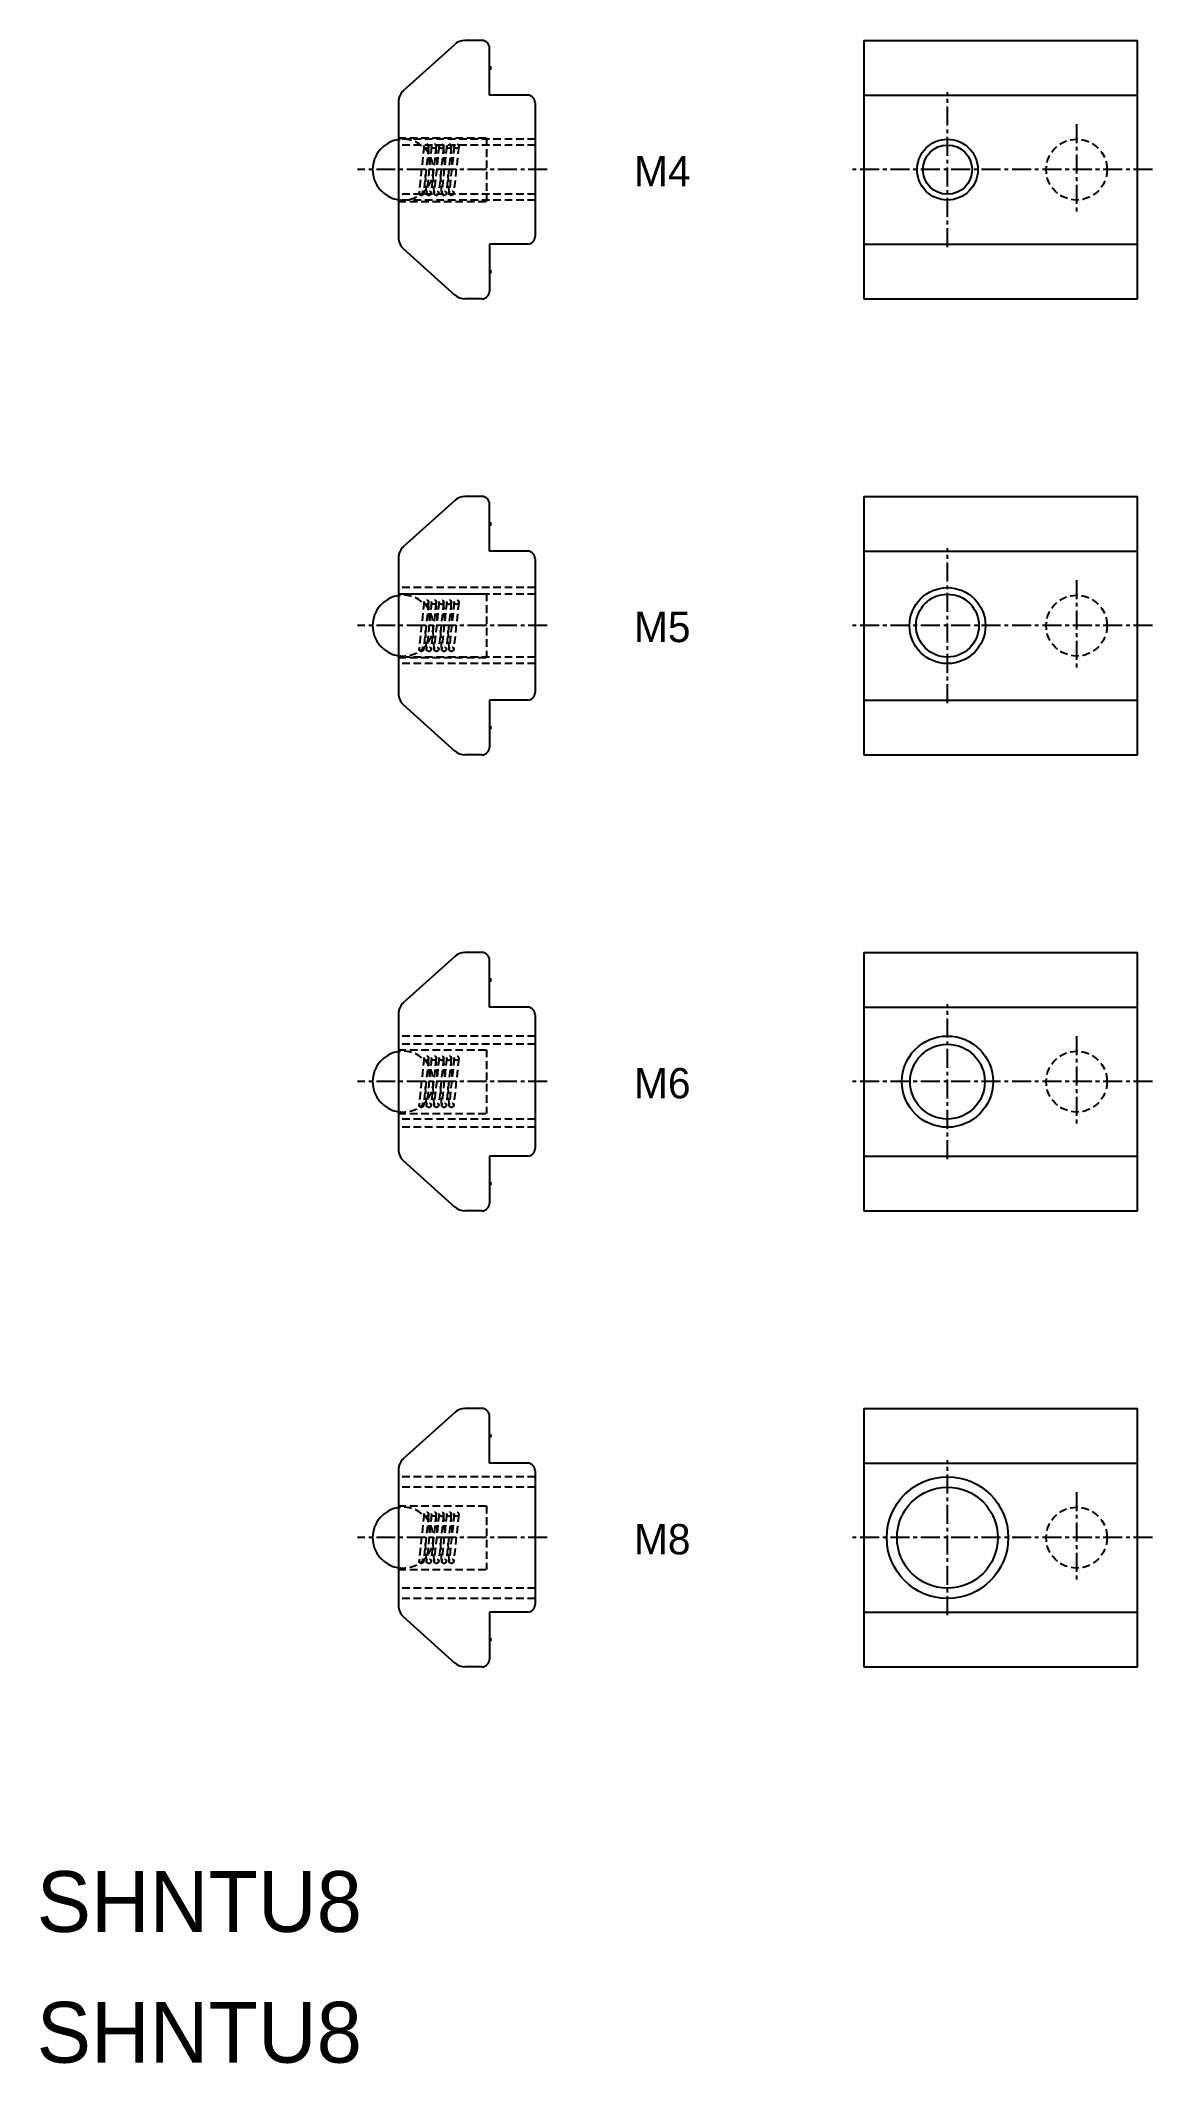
# Model space of a CAD drawing. Extents: x 0 to 73, y 0 to 133.
import ezdxf
from ezdxf.enums import TextEntityAlignment as Align

# ---------------------------------------------------------------- set-up
doc = ezdxf.new("R2010")
doc.units = 0
doc.header["$MEASUREMENT"] = 0
doc.linetypes.add('CENTER', pattern=[2, 1.25, -0.25, 0.25, -0.25])
doc.linetypes.add('DASHED', pattern=[0.75, 0.5, -0.25])
doc.layers.get('0').update_dxf_attribs({"linetype": 'CONTINUOUS'})
doc.layers.add('CENTER', color=1, linetype='CENTER')

msp = doc.modelspace()

# ---------------------------------------------------------------- linework, layer by layer
at = {"color": 7, "linetype": 'Continuous'}
for p, q in [((24.13, 129.74), (27.51, 132.78)), ((29.3, 133.04), (28.18, 133.04)), ((29.8, 129.44), (29.8, 132.54)), ((54.44, 133.04), (54.44, 116.04)), ((54.44, 133.04), (72.44, 133.04)), ((72.44, 116.04), (72.44, 133.04)), ((32.3, 129.44), (29.8, 129.44)), ((54.44, 129.44), (72.44, 129.44)), ((23.8, 128.99), (23.8, 120.08)), ((32.8, 128.94), (32.8, 120.14)), ((24.13, 119.34), (27.51, 116.29)), ((32.3, 119.64), (29.8, 119.64)), ((29.8, 119.64), (29.8, 116.54)), ((54.44, 119.64), (72.44, 119.64)), ((29.3, 116.04), (28.18, 116.04)), ((54.44, 116.04), (72.44, 116.04)), ((24.13, 99.74), (27.51, 102.78)), ((29.3, 103.04), (28.18, 103.04)), ((29.8, 99.44), (29.8, 102.54)), ((54.44, 103.04), (54.44, 86.04)), ((54.44, 103.04), (72.44, 103.04)), ((72.44, 86.04), (72.44, 103.04)), ((23.8, 98.99), (23.8, 90.08)), ((32.3, 99.44), (29.8, 99.44)), ((32.8, 98.94), (32.8, 90.14)), ((54.44, 99.44), (72.44, 99.44)), ((24.13, 89.34), (27.51, 86.29)), ((32.3, 89.64), (29.8, 89.64)), ((29.8, 89.64), (29.8, 86.54)), ((54.44, 89.64), (72.44, 89.64)), ((29.3, 86.04), (28.18, 86.04)), ((54.44, 86.04), (72.44, 86.04)), ((24.13, 69.74), (27.51, 72.78)), ((29.3, 73.04), (28.18, 73.04)), ((29.8, 69.44), (29.8, 72.54)), ((54.44, 73.04), (54.44, 56.04)), ((54.44, 73.04), (72.44, 73.04)), ((72.44, 56.04), (72.44, 73.04)), ((32.3, 69.44), (29.8, 69.44)), ((54.44, 69.44), (72.44, 69.44)), ((23.8, 68.99), (23.8, 60.08)), ((32.8, 68.94), (32.8, 60.14)), ((24.13, 59.34), (27.51, 56.29)), ((32.3, 59.64), (29.8, 59.64)), ((29.8, 59.64), (29.8, 56.54)), ((54.44, 59.64), (72.44, 59.64)), ((29.3, 56.04), (28.18, 56.04)), ((54.44, 56.04), (72.44, 56.04)), ((24.13, 39.74), (27.51, 42.78)), ((29.3, 43.04), (28.18, 43.04)), ((54.44, 43.04), (54.44, 26.04)), ((54.44, 43.04), (72.44, 43.04)), ((72.44, 26.04), (72.44, 43.04)), ((29.8, 39.44), (29.8, 42.54)), ((23.8, 38.99), (23.8, 30.08)), ((32.3, 39.44), (29.8, 39.44)), ((32.8, 38.94), (32.8, 30.14)), ((54.44, 39.44), (72.44, 39.44)), ((24.13, 29.34), (27.51, 26.29)), ((32.3, 29.64), (29.8, 29.64)), ((29.8, 29.64), (29.8, 26.54)), ((54.44, 29.64), (72.44, 29.64)), ((29.3, 26.04), (28.18, 26.04)), ((54.44, 26.04), (72.44, 26.04))]:
    msp.add_line(p, q, dxfattribs=at)
at = {"color": 3, "linetype": 'DASHED'}
for p, q in [((23.8, 126.64), (29.6, 126.64)), ((32.8, 126.54), (23.8, 126.54)), ((29.6, 126.64), (29.6, 122.44)), ((32.8, 126.16), (23.8, 126.16)), ((25.49, 126.1), (25.16, 123)), ((25.79, 126.07), (25.46, 122.97)), ((25.99, 126.1), (25.66, 123)), ((25.85, 124.87), (25.79, 126.1)), ((26.28, 126.07), (25.95, 122.97)), ((26.48, 126.1), (26.15, 123)), ((26.35, 124.87), (26.29, 126.1)), ((26.78, 126.07), (26.45, 122.97)), ((26.98, 126.1), (26.65, 123)), ((26.85, 124.87), (26.78, 126.1)), ((27.28, 126.07), (26.95, 122.97)), ((27.48, 126.1), (27.14, 123)), ((27.34, 124.87), (27.28, 126.1)), ((27.77, 126.07), (27.44, 122.97)), ((25.66, 122.98), (25.59, 124.21)), ((26.15, 122.98), (26.09, 124.21)), ((26.65, 122.98), (26.58, 124.21)), ((27.14, 122.98), (27.08, 124.21)), ((32.8, 122.92), (23.8, 122.92)), ((32.8, 122.54), (23.8, 122.54)), ((23.8, 122.44), (29.6, 122.44)), ((32.8, 97.04), (23.8, 97.04)), ((23.8, 96.64), (29.6, 96.64)), ((32.8, 96.6), (23.8, 96.6)), ((25.49, 96.1), (25.16, 93)), ((25.79, 96.07), (25.46, 92.97)), ((25.99, 96.1), (25.66, 93)), ((25.85, 94.87), (25.79, 96.1)), ((26.28, 96.07), (25.95, 92.97)), ((26.48, 96.1), (26.15, 93)), ((26.35, 94.87), (26.29, 96.1)), ((26.78, 96.07), (26.45, 92.97)), ((26.98, 96.1), (26.65, 93)), ((26.85, 94.87), (26.78, 96.1)), ((27.28, 96.07), (26.95, 92.97)), ((27.48, 96.1), (27.14, 93)), ((27.34, 94.87), (27.28, 96.1)), ((27.77, 96.07), (27.44, 92.97)), ((29.6, 96.64), (29.6, 92.44)), ((25.66, 92.98), (25.59, 94.21)), ((26.15, 92.98), (26.09, 94.21)), ((26.65, 92.98), (26.58, 94.21)), ((27.14, 92.98), (27.08, 94.21)), ((32.8, 92.47), (23.8, 92.47)), ((23.8, 92.44), (29.6, 92.44)), ((32.8, 92.04), (23.8, 92.04)), ((32.8, 67.54), (23.8, 67.54)), ((32.8, 67), (23.8, 67)), ((23.8, 66.64), (29.6, 66.64)), ((29.6, 66.64), (29.6, 62.44)), ((25.49, 66.1), (25.16, 63)), ((25.79, 66.07), (25.46, 62.97)), ((25.99, 66.1), (25.66, 63)), ((25.85, 64.87), (25.79, 66.1)), ((26.28, 66.07), (25.95, 62.97)), ((26.48, 66.1), (26.15, 63)), ((26.35, 64.87), (26.29, 66.1)), ((26.78, 66.07), (26.45, 62.97)), ((26.98, 66.1), (26.65, 63)), ((26.85, 64.87), (26.78, 66.1)), ((27.28, 66.07), (26.95, 62.97)), ((27.48, 66.1), (27.14, 63)), ((27.34, 64.87), (27.28, 66.1)), ((27.77, 66.07), (27.44, 62.97)), ((25.66, 62.98), (25.59, 64.21)), ((26.15, 62.98), (26.09, 64.21)), ((26.65, 62.98), (26.58, 64.21)), ((27.14, 62.98), (27.08, 64.21)), ((23.8, 62.44), (29.6, 62.44)), ((32.8, 62.08), (23.8, 62.08)), ((32.8, 61.54), (23.8, 61.54)), ((32.8, 38.54), (23.8, 38.54)), ((32.8, 37.86), (23.8, 37.86)), ((23.8, 36.64), (29.6, 36.64)), ((25.49, 36.1), (25.16, 33)), ((25.79, 36.07), (25.46, 32.97)), ((25.99, 36.1), (25.66, 33)), ((25.85, 34.87), (25.79, 36.1)), ((26.28, 36.07), (25.95, 32.97)), ((26.48, 36.1), (26.15, 33)), ((26.35, 34.87), (26.29, 36.1)), ((26.78, 36.07), (26.45, 32.97)), ((26.98, 36.1), (26.65, 33)), ((26.85, 34.87), (26.78, 36.1)), ((27.28, 36.07), (26.95, 32.97)), ((27.48, 36.1), (27.14, 33)), ((27.34, 34.87), (27.28, 36.1)), ((27.77, 36.07), (27.44, 32.97)), ((29.6, 36.64), (29.6, 32.44)), ((25.66, 32.98), (25.59, 34.21)), ((26.15, 32.98), (26.09, 34.21)), ((26.65, 32.98), (26.58, 34.21)), ((27.14, 32.98), (27.08, 34.21)), ((23.8, 32.44), (29.6, 32.44)), ((32.8, 31.21), (23.8, 31.21)), ((32.8, 30.54), (23.8, 30.54))]:
    msp.add_line(p, q, dxfattribs=at)
at = {"color": 3, "linetype": 'Continuous'}
for centre, radius in [((59.94, 124.54), 2), ((59.94, 94.54), 2.5), ((59.94, 64.54), 3), ((59.94, 34.54), 4)]:
    msp.add_circle(centre, radius, dxfattribs=at)
at = {"color": 3, "linetype": 'DASHED'}
for centre, radius in [((68.44, 124.54), 2), ((25.64, 126.09), 0.15), ((26.14, 126.09), 0.15), ((26.63, 126.09), 0.15), ((27.13, 126.09), 0.15), ((27.62, 126.09), 0.15), ((25.31, 122.99), 0.15), ((25.8, 122.99), 0.15), ((26.3, 122.99), 0.15), ((26.8, 122.99), 0.15), ((27.29, 122.99), 0.15), ((25.64, 96.09), 0.15), ((26.14, 96.09), 0.15), ((26.63, 96.09), 0.15), ((27.13, 96.09), 0.15), ((27.62, 96.09), 0.15), ((68.44, 94.54), 2), ((25.31, 92.99), 0.15), ((25.8, 92.99), 0.15), ((26.3, 92.99), 0.15), ((26.8, 92.99), 0.15), ((27.29, 92.99), 0.15), ((25.64, 66.09), 0.15), ((26.14, 66.09), 0.15), ((26.63, 66.09), 0.15), ((27.13, 66.09), 0.15), ((27.62, 66.09), 0.15), ((68.44, 64.54), 2), ((25.31, 62.99), 0.15), ((25.8, 62.99), 0.15), ((26.3, 62.99), 0.15), ((26.8, 62.99), 0.15), ((27.29, 62.99), 0.15), ((25.64, 36.09), 0.15), ((26.14, 36.09), 0.15), ((26.63, 36.09), 0.15), ((27.13, 36.09), 0.15), ((27.62, 36.09), 0.15), ((68.44, 34.54), 2), ((25.31, 32.99), 0.15), ((25.8, 32.99), 0.15), ((26.3, 32.99), 0.15), ((26.8, 32.99), 0.15), ((27.29, 32.99), 0.15)]:
    msp.add_circle(centre, radius, dxfattribs=at)
at = {"color": 7, "linetype": 'Continuous'}
for centre, radius in [((59.94, 124.54), 1.62), ((59.94, 94.54), 2.07), ((59.94, 64.54), 2.46), ((59.94, 34.54), 3.32)]:
    msp.add_circle(centre, radius, dxfattribs=at)
for centre, radius, start, end in [((28.18, 132.04), 1, 90, 131.9872), ((29.3, 132.54), 0.5, 0, 90), ((29.8, 131.24), 0.1, 270, 90), ((24.8, 128.99), 1, 131.9872, 180), ((32.3, 128.94), 0.5, 0, 90), ((24.1, 124.54), 2, 98.6269, 261.3731), ((24.8, 120.08), 1, 180, 228.0128), ((32.3, 120.14), 0.5, 270, 0), ((29.8, 117.84), 0.1, 270, 90), ((28.18, 117.04), 1, 228.0128, 270), ((29.3, 116.54), 0.5, 270, 0), ((28.18, 102.04), 1, 90, 131.9872), ((29.3, 102.54), 0.5, 0, 90), ((29.8, 101.24), 0.1, 270, 90), ((24.8, 98.99), 1, 131.9872, 180), ((32.3, 98.94), 0.5, 0, 90), ((24.1, 94.54), 2, 98.6269, 261.3731), ((24.8, 90.08), 1, 180, 228.0128), ((32.3, 90.14), 0.5, 270, 0), ((29.8, 87.84), 0.1, 270, 90), ((29.3, 86.54), 0.5, 270, 0), ((28.18, 87.04), 1, 228.0128, 270), ((28.18, 72.04), 1, 90, 131.9872), ((29.3, 72.54), 0.5, 0, 90), ((29.8, 71.24), 0.1, 270, 90), ((24.8, 68.99), 1, 131.9872, 180), ((32.3, 68.94), 0.5, 0, 90), ((24.1, 64.54), 2, 98.6269, 261.3731), ((24.8, 60.08), 1, 180, 228.0128), ((32.3, 60.14), 0.5, 270, 0), ((29.8, 57.84), 0.1, 270, 90), ((28.18, 57.04), 1, 228.0128, 270), ((29.3, 56.54), 0.5, 270, 0), ((28.18, 42.04), 1, 90, 131.9872), ((29.3, 42.54), 0.5, 0, 90), ((29.8, 41.24), 0.1, 270, 90), ((24.8, 38.99), 1, 131.9872, 180), ((32.3, 38.94), 0.5, 0, 90), ((24.1, 34.54), 2, 98.6269, 261.3731), ((24.8, 30.08), 1, 180, 228.0128), ((32.3, 30.14), 0.5, 270, 0), ((29.8, 27.84), 0.1, 270, 90), ((28.18, 27.04), 1, 228.0128, 270), ((29.3, 26.54), 0.5, 270, 0)]:
    msp.add_arc(centre, radius, start, end, dxfattribs=at)
at = {"color": 3, "linetype": 'DASHED'}
for centre in [(24.1, 124.54), (24.1, 94.54), (24.1, 64.54), (24.1, 34.54)]:
    msp.add_arc(centre, 2, 261.3731, 98.6269, dxfattribs=at)
at = {"layer": 'CENTER', "color": 1, "linetype": 'CENTER'}
for p, q in [((59.94, 119.44), (59.94, 129.64)), ((68.44, 127.54), (68.44, 121.54)), ((33.6, 124.54), (21.1, 124.54)), ((73.44, 124.54), (53.44, 124.54)), ((59.94, 89.44), (59.94, 99.64)), ((68.44, 97.54), (68.44, 91.54)), ((33.6, 94.54), (21.1, 94.54)), ((73.44, 94.54), (53.44, 94.54)), ((59.94, 59.44), (59.94, 69.64)), ((68.44, 67.54), (68.44, 61.54)), ((33.6, 64.54), (21.1, 64.54)), ((73.44, 64.54), (53.44, 64.54)), ((59.94, 29.44), (59.94, 39.64)), ((68.44, 37.54), (68.44, 31.54)), ((33.6, 34.54), (21.1, 34.54)), ((73.44, 34.54), (53.44, 34.54))]:
    msp.add_line(p, q, dxfattribs=at)

# ---------------------------------------------------------------- texts
at = {"color": 7, "linetype": 'Continuous'}
for s, p in [('M4', (41.17, 124.44)), ('M5', (41.17, 94.44)), ('M6', (41.17, 64.44)), ('M8', (41.17, 34.44))]:
    msp.add_text(s, height=2, dxfattribs=at).set_placement(p, align=Align.MIDDLE)
for p in [(0, 8.6), (0, 0)]:
    msp.add_text('SHNTU8', height=4, dxfattribs=at).set_placement(p)

doc.saveas('drawing.dxf')
